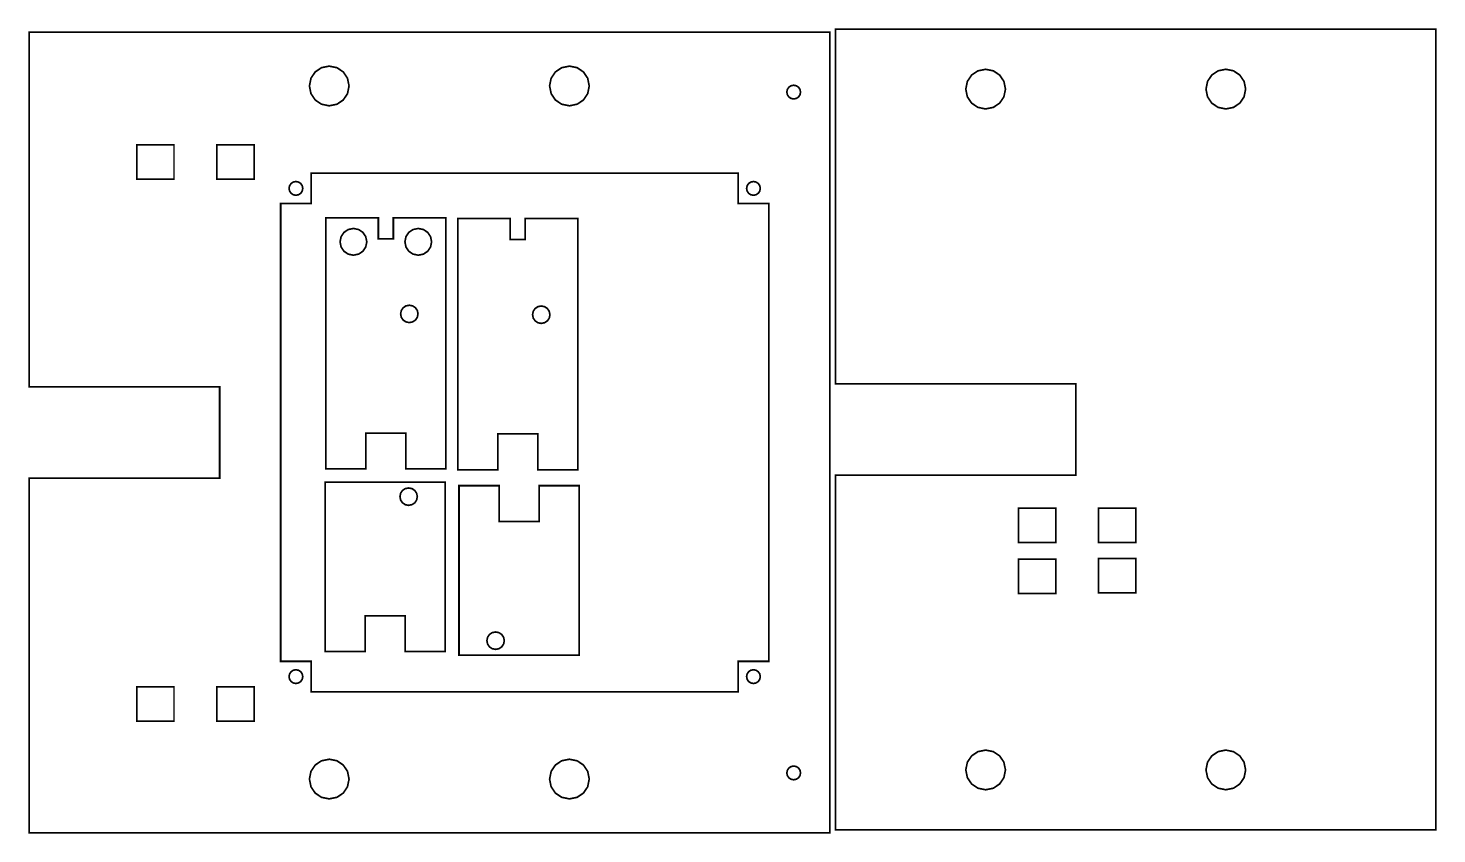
# Model space of a CAD drawing. Extents: x 0.22 to 9.46, y 0.32 to 5.6.
import ezdxf

# ---------------------------------------------------------------- set-up
doc = ezdxf.new("R2010")
doc.units = 0
doc.layers.get('0').update_dxf_attribs({"linetype": 'CONTINUOUS'})

msp = doc.modelspace()

# ---------------------------------------------------------------- linework, layer by layer
at = {"color": 0}
for points, const_width in [([(0.229601, 5.57557), (5.4796, 5.57557), (5.4796, 0.325575), (0.229601, 0.325575), (0.229601, 2.65056), (1.4796, 2.65056), (1.4796, 2.95057), (1.4796, 3.25054), (0.229601, 3.25054), (0.229601, 5.57557)], 0.011111), ([(5.51764, 5.59517), (9.45464, 5.59517), (9.45464, 0.345161), (5.51764, 0.345161), (5.51764, 2.67014), (7.09239, 2.67014), (7.09239, 2.97017), (7.09239, 3.27018), (5.51764, 3.27018), (5.51764, 5.59517)], 0.011111), ([(2.19803, 5.09201), (2.24858, 5.10226), (2.28993, 5.1301), (2.31776, 5.17144), (2.32801, 5.222), (2.31782, 5.27263), (2.28993, 5.31396), (2.24864, 5.34179), (2.19803, 5.352), (2.1474, 5.34179), (2.10607, 5.31396), (2.07824, 5.27263), (2.06803, 5.222), (2.07824, 5.17144), (2.10607, 5.1301), (2.1474, 5.10226), (2.19803, 5.09201)], 0.011111), ([(3.77285, 5.09201), (3.8234, 5.10226), (3.86475, 5.1301), (3.89258, 5.17144), (3.90283, 5.222), (3.89258, 5.27263), (3.86475, 5.31396), (3.8234, 5.34179), (3.77285, 5.352), (3.72222, 5.34179), (3.68088, 5.31396), (3.65306, 5.27263), (3.64285, 5.222), (3.65306, 5.17144), (3.68088, 5.1301), (3.72222, 5.10226), (3.77285, 5.09201), (3.77285, 5.09201)], 0.011111), ([(6.50185, 5.0714), (6.5524, 5.08165), (6.59375, 5.10949), (6.62158, 5.15082), (6.63183, 5.20139), (6.62158, 5.25201), (6.59375, 5.29335), (6.5524, 5.32118), (6.50185, 5.33138), (6.45122, 5.32118), (6.40989, 5.29335), (6.38206, 5.25201), (6.37185, 5.20139), (6.38206, 5.15082), (6.40989, 5.10949), (6.45122, 5.08165), (6.50185, 5.0714), (6.50185, 5.0714)], 0.011111), ([(8.07661, 5.0714), (8.12722, 5.08165), (8.16857, 5.10949), (8.1964, 5.15082), (8.20665, 5.20139), (8.1964, 5.25201), (8.16857, 5.29335), (8.12722, 5.32118), (8.07661, 5.33138), (8.02599, 5.32118), (7.98465, 5.29335), (7.95682, 5.25201), (7.94661, 5.20139), (7.95682, 5.15082), (7.98465, 5.10949), (8.02599, 5.08165), (8.07661, 5.0714)], 0.011111), ([(5.24333, 5.13678), (5.26079, 5.14035), (5.27512, 5.15001), (5.28472, 5.16433), (5.28831, 5.18181), (5.28472, 5.19933), (5.27512, 5.21365), (5.26079, 5.22325), (5.24333, 5.22678), (5.22581, 5.22325), (5.21149, 5.21365), (5.20182, 5.19933), (5.19829, 5.18181), (5.20182, 5.16433), (5.21149, 5.15001), (5.22581, 5.14035), (5.24333, 5.13678)], 0.011111), ([(1.18018, 4.83669), (0.935764, 4.83669), (0.935764, 4.61165), (1.18018, 4.61165), (1.18018, 4.83669)], 0.01087), ([(1.70535, 4.83669), (1.46099, 4.83669), (1.46099, 4.61165), (1.70535, 4.61165), (1.70535, 4.83669)], 0.01087), ([(4.87961, 1.2506), (4.87961, 1.45057), (5.07958, 1.45057), (5.07958, 4.45057), (4.87961, 4.45057), (4.87961, 4.65056), (2.07958, 4.65056), (2.07958, 4.45057), (1.87961, 4.45057), (1.87961, 1.45057), (2.07958, 1.45057), (2.07958, 1.2506), (4.87961, 1.2506)], 0.011111), ([(1.97954, 4.50549), (1.99701, 4.50906), (2.01133, 4.51867), (2.02094, 4.53299), (2.02453, 4.55051), (2.02094, 4.56803), (2.01133, 4.58236), (1.99701, 4.59196), (1.97954, 4.59549), (1.96203, 4.59196), (1.94769, 4.58236), (1.93804, 4.56803), (1.93451, 4.55051), (1.93804, 4.53299), (1.94769, 4.51867), (1.96203, 4.50906), (1.97954, 4.50549), (1.97954, 4.50549)], 0.011111), ([(4.97954, 4.50549), (4.99701, 4.50906), (5.01133, 4.51867), (5.02094, 4.53299), (5.02453, 4.55051), (5.02094, 4.56803), (5.01133, 4.58236), (4.99701, 4.59196), (4.97954, 4.59549), (4.96203, 4.59196), (4.94769, 4.58236), (4.93804, 4.56803), (4.93451, 4.55051), (4.93804, 4.53299), (4.94769, 4.51867), (4.96203, 4.50906), (4.97954, 4.50549), (4.97954, 4.50549)], 0.011111), ([(2.17524, 2.71192), (2.43787, 2.71192), (2.43787, 2.94694), (2.70047, 2.94694), (2.70047, 2.71192), (2.96306, 2.71192), (2.96306, 3.82243), (2.96306, 4.35786), (2.61837, 4.35786), (2.61837, 4.22006), (2.51997, 4.22006), (2.51997, 4.35786), (2.17524, 4.35786), (2.17524, 3.82243), (2.17524, 2.71192)], 0.011111), ([(3.04036, 2.70671), (3.30296, 2.70671), (3.30296, 2.94174), (3.56554, 2.94174), (3.56554, 2.70671), (3.82818, 2.70671), (3.82818, 3.81722), (3.82818, 4.35265), (3.48346, 4.35265), (3.48346, 4.21485), (3.38504, 4.21485), (3.38504, 4.35265), (3.04036, 4.35265), (3.04036, 3.81722), (3.04036, 2.70671)], 0.011111), ([(2.44417, 4.20031), (2.43728, 4.23438), (2.41851, 4.26221), (2.39068, 4.28097), (2.35667, 4.28782), (2.3226, 4.28097), (2.29476, 4.26221), (2.27599, 4.23438), (2.26915, 4.20031), (2.27599, 4.16629), (2.29476, 4.13846), (2.3226, 4.11968), (2.35667, 4.11279), (2.39068, 4.11968), (2.41851, 4.13846), (2.43728, 4.16629), (2.44417, 4.20031)], 0.011111), ([(2.86914, 4.20031), (2.86225, 4.23438), (2.84347, 4.26221), (2.81565, 4.28097), (2.78162, 4.28782), (2.74756, 4.28097), (2.71978, 4.26221), (2.70101, 4.23438), (2.69417, 4.20031), (2.70101, 4.16629), (2.71978, 4.13846), (2.74756, 4.11968), (2.78162, 4.11279), (2.81565, 4.11968), (2.84347, 4.13846), (2.86225, 4.16629), (2.86914, 4.20031)], 0.011111), ([(2.78006, 3.72786), (2.77556, 3.75006), (2.76335, 3.76818), (2.74522, 3.78043), (2.72304, 3.78489), (2.70085, 3.78043), (2.68272, 3.76818), (2.67051, 3.75006), (2.66607, 3.72786), (2.67051, 3.70572), (2.68272, 3.68761), (2.70085, 3.6754), (2.72304, 3.6709), (2.74522, 3.6754), (2.76335, 3.68761), (2.77556, 3.70572), (2.78006, 3.72786)], 0.011111), ([(3.64513, 3.72265), (3.64063, 3.74485), (3.62842, 3.76297), (3.61029, 3.77522), (3.58817, 3.77968), (3.56597, 3.77522), (3.54785, 3.76297), (3.53558, 3.74485), (3.53114, 3.72265), (3.53558, 3.70053), (3.54785, 3.68235), (3.56597, 3.67014), (3.58817, 3.66564), (3.61029, 3.67014), (3.62842, 3.68235), (3.64063, 3.70053), (3.64513, 3.72265), (3.64513, 3.72265)], 0.011111), ([(2.17085, 1.51417), (2.43349, 1.51417), (2.43349, 1.74914), (2.69607, 1.74914), (2.69607, 1.51417), (2.95865, 1.51417), (2.95865, 2.62463), (2.17085, 2.62463), (2.17085, 1.51417)], 0.011111), ([(2.77567, 2.53011), (2.77115, 2.55231), (2.75896, 2.57042), (2.74083, 2.58263), (2.71864, 2.58708), (2.69646, 2.58263), (2.67833, 2.57042), (2.66612, 2.55231), (2.66168, 2.53011), (2.66612, 2.50792), (2.67833, 2.48981), (2.69646, 2.4776), (2.71864, 2.47308), (2.74083, 2.4776), (2.75896, 2.48981), (2.77115, 2.50792), (2.77567, 2.53011)], 0.011111), ([(3.83658, 2.60206), (3.57394, 2.60206), (3.57394, 2.36708), (3.31136, 2.36708), (3.31136, 2.60206), (3.04878, 2.60206), (3.04878, 1.4916), (3.83658, 1.4916), (3.83658, 2.60206)], 0.011111), ([(6.71712, 2.45514), (6.71712, 2.23014), (6.96153, 2.23014), (6.96153, 2.45514), (6.71712, 2.45514)], 0.01087), ([(7.24224, 2.45514), (7.24224, 2.23014), (7.48665, 2.23014), (7.48665, 2.45514), (7.24224, 2.45514)], 0.01087), ([(6.96149, 2.12007), (6.71724, 2.12007), (6.71724, 1.89464), (6.96149, 1.89464), (6.96149, 2.12007)], 0.010889), ([(7.24224, 2.12517), (7.48665, 2.12517), (7.48665, 1.90013), (7.24224, 1.90013), (7.24224, 2.12517)], 0.01087), ([(3.23178, 1.58599), (3.23622, 1.56386), (3.24843, 1.54574), (3.26654, 1.53353), (3.28874, 1.52903), (3.31087, 1.53353), (3.32904, 1.54574), (3.34125, 1.56386), (3.34576, 1.58599), (3.34125, 1.60824), (3.32904, 1.62636), (3.31087, 1.63857), (3.28874, 1.64301), (3.26654, 1.63857), (3.24843, 1.62636), (3.23622, 1.60824), (3.23178, 1.58599)], 0.011111), ([(1.97954, 1.3055), (1.99701, 1.30908), (2.01133, 1.31868), (2.02094, 1.33301), (2.02453, 1.35048), (2.02094, 1.368), (2.01133, 1.38232), (1.99701, 1.39199), (1.97954, 1.39551), (1.96203, 1.39199), (1.94769, 1.38232), (1.93804, 1.368), (1.93451, 1.35048), (1.93804, 1.33301), (1.94769, 1.31868), (1.96203, 1.30908), (1.97954, 1.3055), (1.97954, 1.3055)], 0.011111), ([(4.97954, 1.3055), (4.99701, 1.30908), (5.01133, 1.31868), (5.02094, 1.33301), (5.02453, 1.35048), (5.02094, 1.368), (5.01133, 1.38232), (4.99701, 1.39199), (4.97954, 1.39551), (4.96203, 1.39199), (4.94769, 1.38232), (4.93804, 1.368), (4.93451, 1.35048), (4.93804, 1.33301), (4.94769, 1.31868), (4.96203, 1.30908), (4.97954, 1.3055), (4.97954, 1.3055)], 0.011111), ([(1.18018, 1.2844), (0.935764, 1.2844), (0.935764, 1.05935), (1.18018, 1.05935), (1.18018, 1.2844)], 0.01087), ([(1.70535, 1.2844), (1.46099, 1.2844), (1.46099, 1.05935), (1.70535, 1.05935), (1.70535, 1.2844)], 0.01087), ([(6.50185, 0.608778), (6.5524, 0.619032), (6.59375, 0.646864), (6.62158, 0.688206), (6.63183, 0.738769), (6.62158, 0.789442), (6.59375, 0.830729), (6.5524, 0.858615), (6.50185, 0.868815), (6.45122, 0.858615), (6.40989, 0.830783), (6.38206, 0.789442), (6.37185, 0.738824), (6.38206, 0.688206), (6.40989, 0.646864), (6.45122, 0.619032), (6.50185, 0.608778), (6.50185, 0.608778)], 0.011111), ([(8.07661, 0.608778), (8.12722, 0.619032), (8.16857, 0.646864), (8.1964, 0.688206), (8.20665, 0.738769), (8.1964, 0.789442), (8.16857, 0.830729), (8.12722, 0.858615), (8.07661, 0.868815), (8.02599, 0.858615), (7.98465, 0.830783), (7.95682, 0.789442), (7.94661, 0.738824), (7.95682, 0.688206), (7.98465, 0.646864), (8.02599, 0.619032), (8.07661, 0.608778)], 0.011111), ([(2.19803, 0.54899), (2.24858, 0.559244), (2.28993, 0.587076), (2.31776, 0.628418), (2.32801, 0.678982), (2.31782, 0.7296), (2.28993, 0.770942), (2.24864, 0.798774), (2.19803, 0.808974), (2.1474, 0.798774), (2.10607, 0.770942), (2.07824, 0.7296), (2.06803, 0.678982), (2.07824, 0.628418), (2.10607, 0.587076), (2.1474, 0.559244), (2.19803, 0.54899)], 0.011111), ([(3.77285, 0.54899), (3.8234, 0.559244), (3.86475, 0.587076), (3.89258, 0.628418), (3.90283, 0.678982), (3.89258, 0.7296), (3.86475, 0.770942), (3.8234, 0.798774), (3.77285, 0.808974), (3.72222, 0.798774), (3.68088, 0.770942), (3.65306, 0.7296), (3.64285, 0.678982), (3.65306, 0.628418), (3.68088, 0.587076), (3.72222, 0.559244), (3.77285, 0.54899), (3.77285, 0.54899)], 0.011111), ([(5.24333, 0.674208), (5.26079, 0.677789), (5.27512, 0.687392), (5.28472, 0.701714), (5.28831, 0.719183), (5.28472, 0.736708), (5.27512, 0.751031), (5.26079, 0.760688), (5.24333, 0.764214), (5.22581, 0.760688), (5.21149, 0.751031), (5.20182, 0.736708), (5.19829, 0.719183), (5.20182, 0.701714), (5.21149, 0.687392), (5.22581, 0.677789), (5.24333, 0.674208)], 0.011111)]:
    msp.add_lwpolyline(points, close=True, dxfattribs=dict(at, const_width=const_width))

doc.saveas('drawing.dxf')
